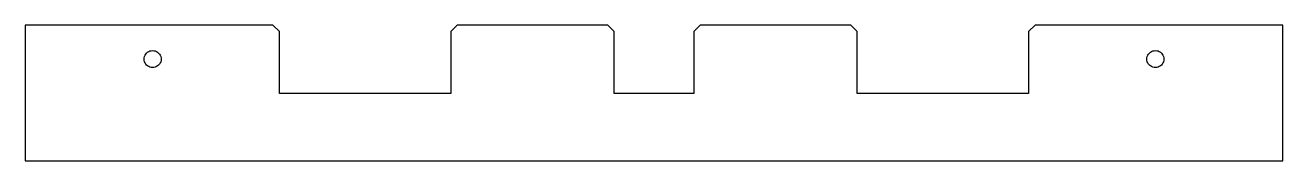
# Model space of a CAD drawing. Extents: x -185 to 185, y 20 to 60.
import ezdxf

# ---------------------------------------------------------------- set-up
doc = ezdxf.new("R2010")
doc.units = 0
doc.layers.get('0').update_dxf_attribs({"linetype": 'CONTINUOUS'})

msp = doc.modelspace()

# ---------------------------------------------------------------- linework, layer by layer
at = {"color": 7}
for points in [[(185, 60), (112.1, 60), (110.2, 58.1), (110.2, 39.900009), (59.8, 39.900009), (59.8, 58.1), (57.9, 60), (13.6, 60), (11.7, 58.1), (11.7, 39.900009), (-11.7, 39.900009), (-11.7, 58.1), (-13.6, 60), (-57.9, 60), (-59.8, 58.1), (-59.8, 39.900009), (-110.2, 39.900009), (-110.2, 58.1), (-112.1, 60), (-185, 60), (-185, 20), (185, 20)], [(-147.891, 47.53079), (-148.273, 47.62236), (-148.635, 47.77249), (-148.969, 47.97746), (-149.268, 48.23224), (-149.523, 48.53055), (-149.728, 48.86504), (-149.878, 49.22746), (-149.969, 49.60892), (-150, 50), (-149.969, 50.3911), (-149.878, 50.7725), (-149.728, 51.135), (-149.523, 51.4695), (-149.268, 51.7678), (-148.969, 52.0225), (-148.635, 52.2275), (-148.273, 52.3776), (-147.891, 52.4692), (-147.5, 52.5), (-147.109, 52.4692), (-146.727, 52.3776), (-146.365, 52.2275), (-146.031, 52.0225), (-145.732, 51.7678), (-145.477, 51.4695), (-145.272, 51.135), (-145.122, 50.7725), (-145.031, 50.3911), (-145, 50), (-145.031, 49.60892), (-145.122, 49.22746), (-145.272, 48.86504), (-145.477, 48.53055), (-145.732, 48.23224), (-146.031, 47.97746), (-146.365, 47.77249), (-146.727, 47.62236), (-147.109, 47.53079), (-147.5, 47.5)], [(147.109, 47.53079), (146.727, 47.62236), (146.365, 47.77249), (146.031, 47.97746), (145.732, 48.23224), (145.477, 48.53055), (145.272, 48.86504), (145.122, 49.22746), (145.031, 49.60892), (145, 50), (145.031, 50.3911), (145.122, 50.7725), (145.272, 51.135), (145.477, 51.4695), (145.732, 51.7678), (146.031, 52.0225), (146.365, 52.2275), (146.727, 52.3776), (147.109, 52.4692), (147.5, 52.5), (147.891, 52.4692), (148.273, 52.3776), (148.635, 52.2275), (148.969, 52.0225), (149.268, 51.7678), (149.523, 51.4695), (149.728, 51.135), (149.878, 50.7725), (149.969, 50.3911), (150, 50), (149.969, 49.60892), (149.878, 49.22746), (149.728, 48.86504), (149.523, 48.53055), (149.268, 48.23224), (148.969, 47.97746), (148.635, 47.77249), (148.273, 47.62236), (147.891, 47.53079), (147.5, 47.5)]]:
    msp.add_lwpolyline(points, close=True, dxfattribs=at)

doc.saveas('drawing.dxf')
